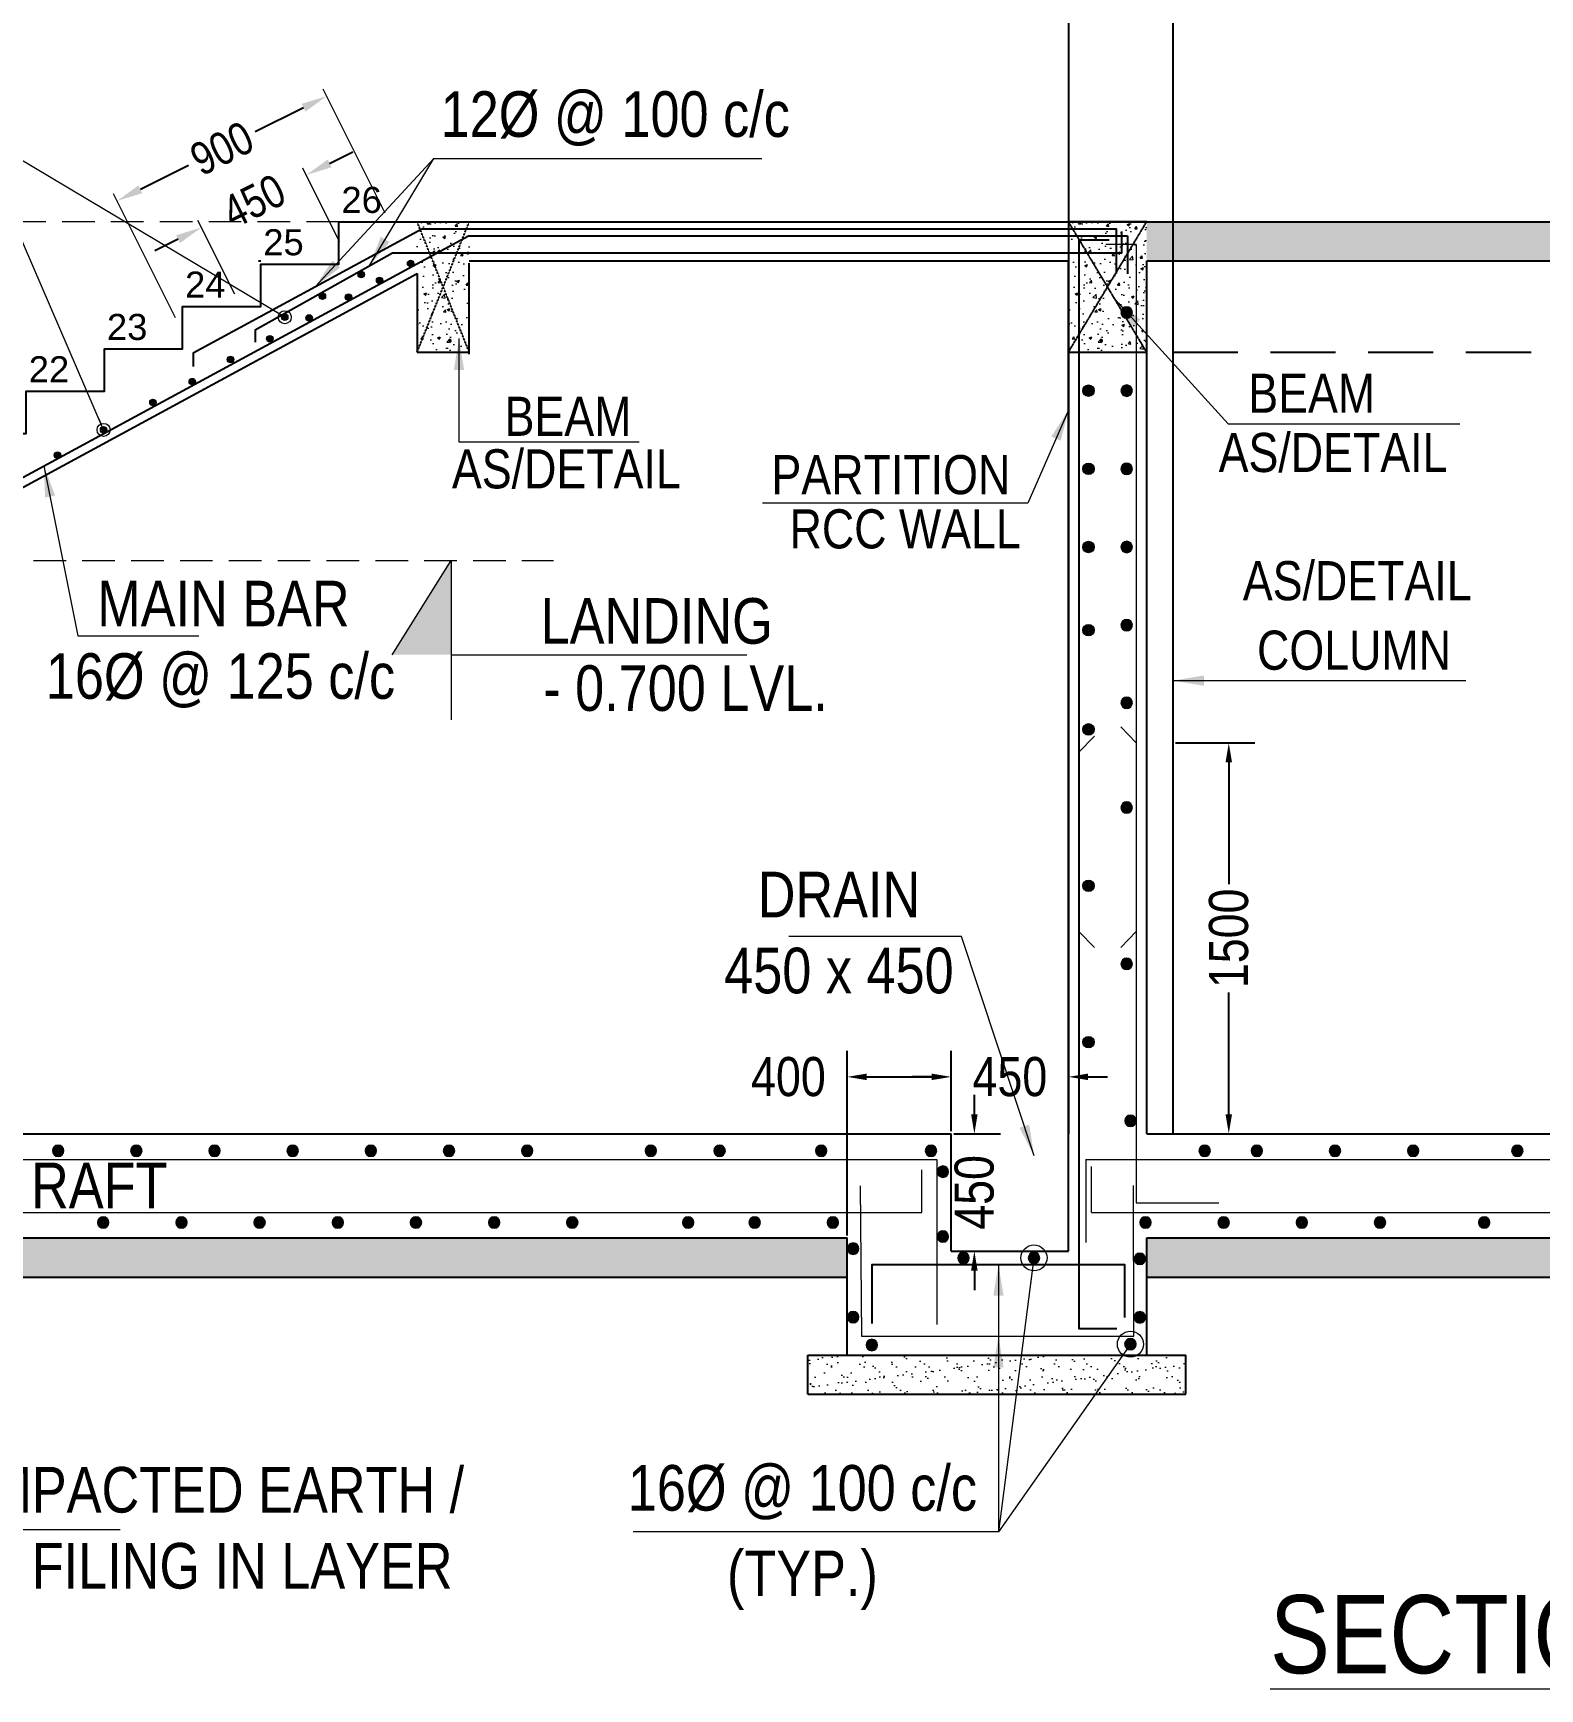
# Model space of a CAD drawing. Header units: inches. Extents: x -82712 to 364260, y -240815 to -94944.
# Drawn here: x 69849 to 75632, y -131797 to -125443 of the extents above; entities that cross this region are included whole.
import ezdxf

# ---------------------------------------------------------------- set-up
doc = ezdxf.new("R2010")
doc.units = ezdxf.units.IN
doc.header["$MEASUREMENT"] = 0
for name, pattern in [('DASHED2', [0.375, 0.25, -0.125]), ('HIDDEN', [0.375, 0.25, -0.125]), ('{ Leader Line}', [0])]:
    doc.linetypes.add(name, pattern=pattern)
doc.layers.get('Defpoints').update_dxf_attribs({"color": 8})
doc.layers.add('ARROW', color=40, linetype='Continuous', lineweight=18, plot=False)
for name, color, linetype, lineweight in [('beam', 160, 'Continuous', 25), ('DIM - TANK', 94, '{ Leader Line}', 13), ('GSC_PCC', 11, 'Continuous', 13), ('Hach.', 252, 'Continuous', 9), ('NVB HT TX', 7, 'Continuous', 18), ('SLAB', 54, 'Continuous', 25), ('STAIR - STEEL - STR', 1, 'Continuous', 25), ('STEEL - TANK', 3, 'Continuous', 20), ('text', 7, 'Continuous', 25)]:
    doc.layers.add(name, color=color, linetype=linetype, lineweight=lineweight)
for name, color, linetype in [('COL', 6, 'Continuous'), ('DIM SE', 54, 'Continuous'), ('EDS-PL-WS-TXT', 7, 'Continuous'), ('WALL', 1, 'Continuous')]:
    doc.layers.add(name, color=color, linetype=linetype)
doc.styles.add('ARIAL', font='arial.ttf')
doc.styles.add('ARIAL NARROW', font='ARIALN.TTF')
doc.styles.add('HS', font='ARIALN.TTF', dxfattribs={"height": 0.25})
doc.dimstyles.new('ISO-10', dxfattribs={"dimtxt": 125, "dimasz": 100, "dimexe": 30, "dimexo": 60, "dimgap": 30, "dimtad": 0, "dimdec": 0, "dimzin": 0, "dimdsep": 46, "dimtxsty": 'ARIAL NARROW', "dimcen": 0.09, "dimadec": 0, "dimazin": 0, "dimtfac": 1, "dimtdec": 0, "dimtofl": 0, "dimtmove": 0, "dimatfit": 3, "dimfxl": 1, "dimtolj": 1, "dimtzin": 0, "dimlwe": 13, "dimarcsym": 0})

# ---------------------------------------------------------------- blocks, each defined once
blk = doc.blocks.new('V B')
at = {"layer": 'STEEL - TANK', "color": 1, "lineweight": 5, "const_width": 21}
blk.add_lwpolyline([(-11, 0, 1), (11, 0, 1)], format="xyb", close=True, dxfattribs=at)
at = {"layer": 'STEEL - TANK', "color": 1, "lineweight": 5}
blk.add_circle((0, 0), 22, dxfattribs=at)
blk = doc.blocks.new('*D636')
at = {"layer": 'Defpoints', "color": 0, "ltscale": 200, "transparency": 16777216}
for p in [(73372.9, -129448.3), (73372.9, -129666.7), (72972.9, -130066.7)]:
    blk.add_point(p, dxfattribs=at)
at = {"layer": 'DIM - TANK', "color": 0, "lineweight": -2, "ltscale": 200, "transparency": 16777216}
for p, q in [((72972.9, -130056.7), (72972.9, -129348.3)), ((73372.9, -129656.7), (73372.9, -129348.3)), ((73047.9, -129448.3), (73297.9, -129448.3))]:
    blk.add_line(p, q, dxfattribs=at)
at = {"layer": 'DIM - TANK', "color": 0, "ltscale": 200, "transparency": 16777216}
for points in [[(73047.9, -129435.8), (73047.9, -129460.8), (72972.9, -129448.3)], [(73297.9, -129435.8), (73297.9, -129460.8), (73372.9, -129448.3)]]:
    blk.add_solid(points, dxfattribs=at)
at = {"layer": 'DIM - TANK', "color": 0, "ltscale": 200, "transparency": 16777216, "insert": (72747.9, -129448.3), "char_height": 150, "attachment_point": 5, "style": 'ARIAL NARROW'}
blk.add_mtext('\\A1;400', dxfattribs=at)
blk = doc.blocks.new('*D637')
at = {"layer": 'Defpoints', "color": 0, "ltscale": 200, "transparency": 16777216}
for p in [(73822.9, -129448.3), (73372.9, -129666.7), (73822.9, -129666.7)]:
    blk.add_point(p, dxfattribs=at)
at = {"layer": 'DIM - TANK', "color": 0, "lineweight": -2, "ltscale": 200, "transparency": 16777216}
for p, q in [((73372.9, -129656.7), (73372.9, -129348.3)), ((73822.9, -129656.7), (73822.9, -129348.3)), ((73297.9, -129448.3), (73222.9, -129448.3)), ((73897.9, -129448.3), (73972.9, -129448.3))]:
    blk.add_line(p, q, dxfattribs=at)
at = {"layer": 'DIM - TANK', "color": 0, "ltscale": 200, "transparency": 16777216}
for points in [[(73297.9, -129435.8), (73297.9, -129460.8), (73372.9, -129448.3)], [(73897.9, -129435.8), (73897.9, -129460.8), (73822.9, -129448.3)]]:
    blk.add_solid(points, dxfattribs=at)
at = {"layer": 'DIM - TANK', "color": 0, "ltscale": 200, "transparency": 16777216, "insert": (73597.9, -129448.3), "char_height": 150, "attachment_point": 5, "style": 'ARIAL NARROW'}
blk.add_mtext('\\A1;450', dxfattribs=at)
blk = doc.blocks.new('*D638')
at = {"layer": 'Defpoints', "color": 0, "ltscale": 200, "transparency": 16777216}
for p in [(73372.9, -129666.7), (73372.9, -130116.7), (73461.4, -130116.7)]:
    blk.add_point(p, dxfattribs=at)
at = {"layer": 'DIM - TANK', "color": 0, "lineweight": -2, "ltscale": 200, "transparency": 16777216}
for p, q in [((73461.4, -129591.7), (73461.4, -129516.7)), ((73382.9, -129666.7), (73561.4, -129666.7)), ((73382.9, -130116.7), (73561.4, -130116.7)), ((73461.4, -130191.7), (73461.4, -130266.7))]:
    blk.add_line(p, q, dxfattribs=at)
at = {"layer": 'DIM - TANK', "color": 0, "ltscale": 200, "transparency": 16777216}
for points in [[(73448.9, -129591.7), (73473.9, -129591.7), (73461.4, -129666.7)], [(73448.9, -130191.7), (73473.9, -130191.7), (73461.4, -130116.7)]]:
    blk.add_solid(points, dxfattribs=at)
at = {"layer": 'DIM - TANK', "color": 0, "ltscale": 200, "transparency": 16777216, "insert": (73461.4, -129891.7), "char_height": 150, "attachment_point": 5, "rotation": 90, "style": 'ARIAL NARROW'}
blk.add_mtext('\\A1;450', dxfattribs=at)
blk = doc.blocks.new('*D644')
at = {"layer": 'Defpoints', "color": 0, "ltscale": 200, "transparency": 16777216}
for p in [(74222.9, -128166.7), (74437.9, -128166.7), (74222.9, -129666.7)]:
    blk.add_point(p, dxfattribs=at)
at = {"layer": 'DIM - TANK', "color": 0, "lineweight": -2, "ltscale": 200, "transparency": 16777216}
for p, q in [((74232.9, -128166.7), (74537.9, -128166.7)), ((74437.9, -128241.7), (74437.9, -128709)), ((74437.9, -129591.7), (74437.9, -129124.3)), ((74232.9, -129666.7), (74537.9, -129666.7))]:
    blk.add_line(p, q, dxfattribs=at)
at = {"layer": 'DIM - TANK', "color": 0, "ltscale": 200, "transparency": 16777216}
for points in [[(74425.4, -128241.7), (74450.4, -128241.7), (74437.9, -128166.7)], [(74425.4, -129591.7), (74450.4, -129591.7), (74437.9, -129666.7)]]:
    blk.add_solid(points, dxfattribs=at)
at = {"layer": 'DIM - TANK', "color": 0, "ltscale": 200, "transparency": 16777216, "insert": (74437.9, -128916.7), "char_height": 150, "attachment_point": 5, "rotation": 90, "style": 'ARIAL NARROW'}
blk.add_mtext('\\A1;1500', dxfattribs=at)
blk = doc.blocks.new('*D647')
at = {"layer": 'Defpoints', "color": 0, "transparency": 16777216}
for p in [(70976.3, -125684.1), (71227.6, -126186.7), (70422.6, -126589.2)]:
    blk.add_point(p, dxfattribs=at)
at = {"layer": 'DIM SE', "color": 0, "lineweight": 13, "transparency": 16777216}
for p, q in [((71200.7, -126133), (70962.9, -125657.3)), ((70395.8, -126535.5), (70157.9, -126059.8))]:
    blk.add_line(p, q, dxfattribs=at)
at = {"layer": 'DIM SE', "color": 0, "lineweight": -2, "transparency": 16777216}
for p, q in [((70886.9, -125728.8), (70701.8, -125821.4)), ((70260.8, -126041.9), (70445.8, -125949.3))]:
    blk.add_line(p, q, dxfattribs=at)
at = {"layer": 'DIM SE', "color": 0, "transparency": 16777216}
for points in [[(70879.4, -125713.9), (70894.3, -125743.7), (70976.3, -125684.1)], [(70253.3, -126027), (70268.2, -126056.8), (70171.3, -126086.6)]]:
    blk.add_solid(points, dxfattribs=at)
at = {"layer": 'DIM SE', "color": 0, "transparency": 16777216, "insert": (70573.8, -125885.3), "char_height": 125, "attachment_point": 5, "rotation": 26.56505, "style": 'ARIAL NARROW'}
blk.add_mtext('\\A1;900', dxfattribs=at)
blk = doc.blocks.new('*D648')
at = {"layer": 'Defpoints', "color": 0, "transparency": 16777216}
for p in [(70897.6, -125987.3), (71052.3, -126296.7), (70649.8, -126497.9)]:
    blk.add_point(p, dxfattribs=at)
at = {"layer": 'DIM SE', "color": 0, "lineweight": -2, "transparency": 16777216}
for p, q in [((70987, -125942.5), (71076.5, -125897.8)), ((70405.7, -126233.2), (70316.2, -126278))]:
    blk.add_line(p, q, dxfattribs=at)
at = {"layer": 'DIM SE', "color": 0, "lineweight": 13, "transparency": 16777216}
for p, q in [((71025.5, -126243), (70884.2, -125960.4)), ((70623, -126444.2), (70481.7, -126161.7))]:
    blk.add_line(p, q, dxfattribs=at)
at = {"layer": 'DIM SE', "color": 0, "transparency": 16777216}
for points in [[(70979.6, -125927.6), (70994.5, -125957.4), (70897.6, -125987.3)], [(70398.2, -126218.3), (70413.1, -126248.1), (70495.1, -126188.5)]]:
    blk.add_solid(points, dxfattribs=at)
at = {"layer": 'DIM SE', "color": 0, "transparency": 16777216, "insert": (70696.3, -126087.9), "char_height": 125, "attachment_point": 5, "rotation": 26.56505, "style": 'ARIAL NARROW'}
blk.add_mtext('\\A1;450', dxfattribs=at)
blk = doc.blocks.new('STAIR RAIN')
at = {"layer": 'STAIR - STEEL - STR', "lineweight": 9, "ltscale": 2}
h = blk.add_hatch(color=256, dxfattribs=at)
edge = h.paths.add_edge_path()
edge.add_arc((0, 0), 0.013, 0, 360)
blk.add_circle((0, 0), 0.013, dxfattribs=at)
blk = doc.blocks.new('A$C6A34546E')
at = {"layer": 'ARROW'}
blk.add_hatch(color=256, dxfattribs=at).paths.add_polyline_path([(1471.6, 295), (1286.4, 295), (1286.4, 0)])
for p, q in [((1286.4, 295), (360.6, 295)), ((1471.6, 295), (1286.4, 0))]:
    blk.add_line(p, q, dxfattribs=at)
blk.add_lwpolyline([(1286.4, 0), (1286.4, 498.6)], dxfattribs=at)

msp = doc.modelspace()

# ---------------------------------------------------------------- hatches: boundary and pattern name
at = {"layer": 'GSC_PCC'}
h = msp.add_hatch(dxfattribs=at)
h.set_pattern_fill('AR-CONC', color=256, scale=15, style=0)
h.set_pattern_definition([(50, (125784.36, -164127.15), (107.58903, -9.41282), [11.25, -123.75]), (355, (125784.36, -164127.15), (-20.8127, 112.82882), [9, -99]), (100.4514, (125793.32, -164127.94), (86.7764, 103.41593), [9.56103, -105.17132]), (46.1842, (125784.36, -164097.15), (160.08616, -24.82785), [16.875, -185.625]), (96.6356, (125797.7, -164099.22), (140.1994, 146.11768), [14.34154, -157.75695]), (351.1842, (125784.36, -164097.15), (140.1993, 146.1178), [13.5, -148.5]), (21, (125799.36, -164104.65), (89.53606, -60.39283), [11.25, -123.75]), (326, (125799.36, -164104.65), (36.4973, 108.7725), [9, -99]), (71.4514, (125806.82, -164109.68), (126.0334, 48.37957), [9.56103, -105.17132]), (37.5, (125784.357, -164127.15), (1.823978, 49.934078), [0, -97.8, 0, -100.5, 0, -99.375]), (7.5, (125784.357, -164127.15), (39.46043, 59.161757), [0, -57.3, 0, -95.55, 0, -37.875]), (327.5, (125750.907, -164127.15), (80.073365, -3.38323), [0, -37.5, 0, -117, 0, -155.25]), (317.5, (125735.91, -164127.15), (87.477925, 15.01575), [0, -48.75, 0, -77.7, 0, -110.25])])
h.paths.add_polyline_path([(71322.8512, -126166.6594), (71522.8512, -126166.6594), (71522.8512, -126666.6594), (71322.8512, -126666.6594)])
h = msp.add_hatch(dxfattribs=at)
h.set_pattern_fill('AR-CONC', color=256, scale=15, style=0)
h.set_pattern_definition([(50, (128284.36, -164127.15), (107.58903, -9.41282), [11.25, -123.75]), (355, (128284.36, -164127.15), (-20.8127, 112.82882), [9, -99]), (100.4514, (128293.32, -164127.94), (86.7764, 103.41593), [9.56103, -105.17132]), (46.1842, (128284.36, -164097.15), (160.08616, -24.82785), [16.875, -185.625]), (96.6356, (128297.7, -164099.22), (140.1994, 146.11768), [14.34154, -157.75695]), (351.1842, (128284.36, -164097.15), (140.1993, 146.1178), [13.5, -148.5]), (21, (128299.36, -164104.65), (89.53606, -60.39283), [11.25, -123.75]), (326, (128299.36, -164104.65), (36.4973, 108.7725), [9, -99]), (71.4514, (128306.82, -164109.68), (126.0334, 48.37957), [9.56103, -105.17132]), (37.5, (128284.357, -164127.15), (1.823978, 49.934078), [0, -97.8, 0, -100.5, 0, -99.375]), (7.5, (128284.357, -164127.15), (39.46043, 59.161757), [0, -57.3, 0, -95.55, 0, -37.875]), (327.5, (128250.907, -164127.15), (80.073365, -3.38323), [0, -37.5, 0, -117, 0, -155.25]), (317.5, (128235.91, -164127.15), (87.477925, 15.01575), [0, -48.75, 0, -77.7, 0, -110.25])])
h.paths.add_polyline_path([(73822.8512, -126166.6594), (74122.8512, -126166.6594), (74122.8512, -126666.6594), (73822.8512, -126666.6594)])
h = msp.add_hatch(dxfattribs=at)
h.set_pattern_fill('AR-CONC', color=256, scale=15, style=0)
h.set_pattern_definition([(50, (168849.45, -164127.15), (107.58903, -9.41282), [11.25, -123.75]), (355, (168849.45, -164127.15), (-20.8127, 112.82882), [9, -99]), (100.4514, (168858.42, -164127.94), (86.77641, 103.41593), [9.56103, -105.17132]), (46.1842, (168849.45, -164097.15), (160.08616, -24.82785), [16.875, -185.625]), (96.6356, (168862.8, -164099.22), (140.1994, 146.11768), [14.34154, -157.75695]), (351.1842, (168849.45, -164097.15), (140.1993, 146.1178), [13.5, -148.5]), (21, (168864.45, -164104.65), (89.53606, -60.39283), [11.25, -123.75]), (326, (168864.45, -164104.65), (36.4973, 108.77251), [9, -99]), (71.4514, (168871.91, -164109.68), (126.03339, 48.37957), [9.56103, -105.17132]), (37.5, (168849.452, -164127.15), (1.823978, 49.934078), [0, -97.8, 0, -100.5, 0, -99.375]), (7.5, (168849.45, -164127.15), (39.46043, 59.161757), [0, -57.3, 0, -95.55, 0, -37.875]), (327.5, (168816.002, -164127.15), (80.073365, -3.38323), [0, -37.5, 0, -117, 0, -155.25]), (317.5, (168801, -164127.15), (87.477925, 15.015747), [0, -48.75, 0, -77.7, 0, -110.25])])
h.paths.add_polyline_path([(74972.8512, -126166.6594), (74122.8512, -126166.6594), (74122.8512, -126316.6594), (74972.8512, -126316.6594)])
h.paths.add_polyline_path([(82926.831, -126166.6594), (74972.8512, -126166.6594), (74972.8512, -126316.6594), (82926.831, -126316.6594)])
h.paths.add_polyline_path([(82926.831, -126166.6594), (82926.831, -126316.6594)], flags=17)
h.paths.add_polyline_path([(82922.8512, -126166.6594), (82751.4421, -126316.6594)], flags=16)
h = msp.add_hatch(dxfattribs=at)
h.set_pattern_fill('AR-SAND', color=256, scale=40, style=0)
h.set_pattern_definition([(37.5, (128184.357, -162027.15), (-2.519734, 77.07295), [0, -60.8, 0, -68, 0, -65]), (7.5, (128184.36, -162027.15), (70.79107, 112.88584), [0, -32.8, 0, -54.8, 0, -21]), (327.5, (128135.16, -162027.15), (124.565674, 0.22636), [0, -20, 0, -72, 0, -94]), (317.5, (128135.16, -162027.15), (120.24506, 35.10702), [0, -10, 0, -47.2, 0, -54])])
h.paths.add_polyline_path([(74122.8512, -130066.6594), (74122.8512, -130216.6594), (83972.8512, -130216.6594), (83972.8512, -130066.6594)])
h.paths.add_polyline_path([(72972.8512, -130216.6594), (72972.8512, -130066.6594), (66672.8512, -130066.6594), (66672.8512, -130216.6594)])
h = msp.add_hatch(dxfattribs=at)
h.set_pattern_fill('AR-SAND', color=256, scale=40, style=0)
h.set_pattern_definition([(37.5, (120384.14, -101801.074), (-2.519734, 77.07295), [0, -60.8, 0, -68, 0, -65]), (7.5, (120384.14, -101801.07), (70.79107, 112.88584), [0, -32.8, 0, -54.8, 0, -21]), (327.5, (120334.94, -101801.074), (124.565674, 0.22636), [0, -20, 0, -72, 0, -94]), (317.5, (120334.94, -101801.07), (120.24506, 35.10702), [0, -10, 0, -47.2, 0, -54])])
h.paths.add_polyline_path([(74272.8512, -130516.6594), (72822.8512, -130516.6594), (72822.8512, -130666.6594), (74272.8512, -130666.6594)])

# ---------------------------------------------------------------- linework, layer by layer
at = {"color": 3}
for p, q in [((68952.6513, -127611.6594), (71520.2727, -126220.8645)), ((71520.2727, -126220.8645), (74049.7022, -126220.8645)), ((74049.7022, -126220.8645), (74049.7022, -126366.5252))]:
    msp.add_line(p, q, dxfattribs=at)
at = {"color": 4}
msp.add_line((68967.2028, -127641.6594), (71322.8512, -126365.6832), dxfattribs=at)
msp.add_lwpolyline([(68922.8512, -127466.6594), (68922.8512, -127304.1594), (69222.8512, -127304.1594), (69222.8512, -127141.6594), (69522.8512, -127141.6594), (69522.8512, -126979.1594), (69822.8512, -126979.1594), (69822.8512, -126816.6594), (70122.8512, -126816.6594), (70122.8512, -126654.1594), (70422.8512, -126654.1594), (70422.8512, -126491.6594), (70722.8512, -126491.6594), (70722.8512, -126329.1594), (71022.8512, -126329.1594), (71022.8512, -126166.6594), (71322.8512, -126166.6594)], dxfattribs=at)
at = {"color": 3}
for points in [[(71340.4981, -126194.9862), (70463.1268, -126670.229), (70463.1268, -126721.898)], [(74007.0546, -126364.9558), (74007.0546, -126194.9862), (71340.4981, -126194.9862)], [(74026.6543, -126203.519), (74026.6543, -126286.7904), (71228.7763, -126286.7904), (70701.3169, -126582.3673), (70701.3169, -126628.5294)], [(73979.4385, -126236.8084), (73862.8512, -126236.8084), (73862.8512, -130414.578), (74008.4068, -130414.578)], [(73069.6274, -130394.7127), (73069.6274, -130168.1254), (74038.1988, -130168.1254), (74038.1988, -130371.7388)]]:
    msp.add_lwpolyline(points, dxfattribs=at)
at = {"layer": 'beam', "linetype": 'HIDDEN', "ltscale": 0.2}
for p, q in [((71322.8512, -126666.6594), (71522.8512, -126166.6594)), ((71522.8512, -126666.6594), (71322.8512, -126166.6594)), ((73822.8512, -126666.6594), (74122.8512, -126166.6594)), ((74122.8512, -126666.6594), (73822.8512, -126166.6594)), ((73822.8512, -126666.6594), (74122.8512, -126166.6594)), ((74122.8512, -126666.6594), (73822.8512, -126166.6594))]:
    msp.add_line(p, q, dxfattribs=at)
at = {"layer": 'beam'}
for p, q in [((71522.8512, -126674.9927), (71522.8512, -126324.9927)), ((71322.8512, -126365.6832), (71322.8512, -126666.6594)), ((71322.8512, -126666.6594), (71522.8512, -126666.6594))]:
    msp.add_line(p, q, dxfattribs=at)
for points in [[(74122.8512, -126166.6594), (73822.8512, -126166.6594)], [(73822.8512, -126316.6594), (73822.8512, -126666.6594), (74122.8512, -126666.6594), (74122.8512, -126316.6594)]]:
    msp.add_lwpolyline(points, dxfattribs=at)
at = {"layer": 'COL', "color": 22}
for p, q in [((73822.8512, -123166.6594), (73822.8512, -129666.6594)), ((74222.8512, -123166.6594), (74222.8512, -129666.6594))]:
    msp.add_line(p, q, dxfattribs=at)
at = {"layer": 'DIM - TANK'}
for p, q in [((74082.8512, -126253.4409), (73966.4093, -126253.4409)), ((74082.8512, -126253.4409), (74082.8512, -129931.674)), ((74082.8512, -128166.6594), (74023.6898, -128104.7505)), ((73862.8512, -128202.638), (73922.0126, -128140.7291)), ((73862.8512, -128890.4355), (73922.0126, -128952.3444)), ((74082.8512, -128890.4355), (74023.6898, -128952.3444)), ((66922.6292, -129764.9788), (73317.8746, -129764.9788)), ((73260.2609, -129968.3396), (73260.2609, -129805.6881)), ((73317.8746, -129764.9788), (73317.8746, -130398.5)), ((73888.9012, -129764.9788), (83753.3225, -129764.9788)), ((73888.9012, -129764.9788), (73888.9012, -130084.4814)), ((73910.8326, -129968.3396), (73910.8326, -129792.2823)), ((74082.8512, -129931.674), (74399.6411, -129931.674)), ((66897.8512, -129968.3396), (73260.2609, -129968.3396)), ((73910.8326, -129968.3396), (83778.1006, -129968.3396))]:
    msp.add_line(p, q, dxfattribs=at)
msp.add_lwpolyline([(73023.7746, -129866.1691), (73028.9097, -130443.3079), (74074.0143, -130443.3079), (74072.3407, -129865.293)], dxfattribs=at)
at = {"layer": 'Hach.', "linetype": 'HIDDEN', "lineweight": 9, "ltscale": 500}
for p, q in [((71022.8512, -126166.6594), (65607.94, -126166.6594)), ((67412.8512, -127466.6594), (71845.9444, -127466.6594))]:
    msp.add_line(p, q, dxfattribs=at)
at = {"layer": 'SLAB'}
for p, q in [((71322.8512, -126166.6594), (83222.8512, -126166.6594)), ((70714.1631, -126316.6594), (70722.8512, -126316.6594)), ((71522.8512, -126316.6594), (73822.8512, -126316.6594)), ((74122.8512, -126316.6594), (78022.8512, -126316.6594)), ((67722.8512, -129666.6594), (73372.8512, -129666.6594)), ((73372.8512, -130116.6594), (73372.8512, -129666.6594)), ((74122.8512, -129666.6594), (82922.8512, -129666.6594)), ((66672.8512, -130066.6594), (72972.8512, -130066.6594)), ((72972.8512, -130516.6594), (72972.8512, -130066.6594)), ((74122.8512, -130066.6594), (83972.8512, -130066.6594)), ((74122.8512, -130516.6594), (74122.8512, -130066.6594)), ((73372.8512, -130116.6594), (73822.8512, -130116.6594)), ((66472.8512, -130216.6594), (72972.8512, -130216.6594)), ((74122.8512, -130216.6594), (83972.8512, -130216.6594)), ((72822.8512, -130666.6594), (72822.8512, -130516.6594)), ((72822.8512, -130516.6594), (74272.8512, -130516.6594)), ((74272.8512, -130666.6594), (74272.8512, -130516.6594)), ((72822.8512, -130666.6594), (74272.8512, -130666.6594))]:
    msp.add_line(p, q, dxfattribs=at)
at = {"layer": 'SLAB', "color": 3, "linetype": 'DASHED2', "ltscale": 1000}
msp.add_line((74222.8512, -126666.6594), (83222.8512, -126666.6594), dxfattribs=at)
at = {"layer": 'WALL'}
for p, q in [((73822.8512, -130116.6594), (73822.8512, -126316.6594)), ((74122.8512, -129666.6594), (74122.8512, -126316.6594))]:
    msp.add_line(p, q, dxfattribs=at)

# ---------------------------------------------------------------- block references
at = {"layer": 'DIM - TANK', "xscale": -1}
for p in [(74046.0415, -126514.7812), (74046.0415, -126814.7812), (74046.0415, -127114.7812), (74046.0415, -127414.7812), (74046.0415, -127714.7812), (74046.0415, -128012.4746), (74046.0415, -128414.7812), (74046.0415, -129014.7812), (74060.5401, -129616.9535), (69945.3761, -129731.7915), (70245.3761, -129731.7915), (70245.3761, -129731.7915), (70545.3761, -129731.7915), (70845.3761, -129731.7915), (71145.3761, -129731.7915), (71445.3761, -129731.7915), (71745.3761, -129731.7915), (72219.4511, -129731.7915), (72483.7652, -129731.7915), (72483.7652, -129731.7915), (72873.7794, -129731.7915), (73295.1489, -129731.7915), (74345.3761, -129731.7915), (74545.3761, -129731.7915), (74845.3761, -129731.7915), (74845.3761, -129731.7915), (75145.3761, -129731.7915), (75545.3761, -129731.7915), (73340.7567, -129812.3021), (70118.3143, -130007.2001), (70418.3143, -130007.2001), (70718.3143, -130007.2001), (71018.3143, -130007.2001), (71318.3143, -130007.2001), (71618.3143, -130007.2001), (71918.3143, -130007.2001), (72362.7556, -130007.2001), (72618.3143, -130007.2001), (72918.3143, -130007.2001), (74118.3143, -130007.2001), (74418.3143, -130007.2001), (74718.3143, -130007.2001), (75018.3143, -130007.2001), (75418.3143, -130007.2001), (73340.7567, -130061.2042), (72996.264, -130107.5496), (73419.6779, -130143.4382), (73690.3203, -130143.0821), (74096.3062, -130146.959), (72996.264, -130370.3098), (74096.3062, -130371.135), (73068.1328, -130477.3638), (74060.2824, -130474.2525)]:
    msp.add_blockref('V B', p, dxfattribs=at)
at = {"layer": 'DIM - TANK'}
for p in [(73899.6609, -126814.7812), (73899.6609, -127114.7812), (73899.6609, -127414.7812), (73899.6609, -127733.7002), (73899.6609, -128114.7812), (73899.6609, -128714.7812), (73899.6609, -129314.7812)]:
    msp.add_blockref('V B', p, dxfattribs=at)
at = {"layer": 'DIM SE', "xscale": 1.225, "yscale": 1.225, "zscale": 1.225, "rotation": 180}
msp.add_blockref('A$C6A34546E', (73029.4637, -127466.6594), dxfattribs=at)
at = {"layer": 'STAIR - STEEL - STR', "ltscale": 2}
for p, xscale, yscale, zscale, rotation in [((71298.0308, -126326.8918), 959.9999999999998, 959.9999999999998, 959.9999999999998, 206.5650511770724), ((71108.5002, -126368.7459), 960, 960, 960, 180), ((71178.837, -126391.447), 959.9999999999998, 959.9999999999998, 959.9999999999998, 206.5650511770724), ((70959.2601, -126452.2298), 960, 960, 960, 180), ((71059.6432, -126456.0021), 959.9999999999998, 959.9999999999998, 959.9999999999998, 206.5650511770724), ((70814.7959, -126533.0294), 960, 960, 960, 180), ((70908.7021, -126535.7218), 960, 960, 960, 180), ((70757.761, -126615.4415), 960, 960, 960, 180), ((70606.8199, -126695.1612), 960, 960, 960, 180), ((70459.9034, -126780.0499), 960, 960, 960, 180), ((70308.9623, -126859.7696), 960, 960, 960, 180), ((70119.6494, -126965.2187), 960, 960, 960, 180), ((69942.6357, -127061.9488), 960, 960, 960, 180)]:
    msp.add_blockref('STAIR RAIN', p, dxfattribs=dict(at, xscale=xscale, yscale=yscale, zscale=zscale, rotation=rotation))

# ---------------------------------------------------------------- texts
at = {"layer": 'DIM - TANK', "lineweight": -3, "style": 'ARIAL NARROW'}
for s, p in [('BEAM ', (74512.7847, -126899.6191)), ('BEAM ', (71658.6844, -126988.1316)), ('AS/DETAIL', (74398.9417, -127126.9821)), ('AS/DETAIL', (71456.3654, -127189.8435)), ('PARTITION', (72682.8348, -127212.1515)), ('RCC WALL', (72752.2508, -127420.1084)), ('AS/DETAIL', (74491.7925, -127619.0117)), ('COLUMN', (74546.3631, -127885.6466))]:
    msp.add_text(s, height=150, dxfattribs=at).set_placement(p)
at = {"layer": 'DIM - TANK', "style": 'ARIAL NARROW'}
msp.add_text('RAFT', height=175, dxfattribs=at).set_placement((69841.4208, -129952.4375))
at = {"layer": 'DIM - TANK', "char_height": 175, "attachment_point": 5, "style": 'ARIAL NARROW'}
for s, insert in [('\\A1;12%%C @ 100 c/c', (72083.2724, -125770.8537)), ('\\A1;MAIN BAR', (70579.4956, -127631.8805)), ('\\A1;16%%C @ 125 c/c', (70568.0489, -127927.4431)), ('\\pxqc;DRAIN\\P450 x 450 ', (72941.7348, -128895.5631, 0.0149)), ('WELL COMPACTED EARTH /  \\P MURRUM FILING IN LAYER   ', (70139.2604, -131180.039)), ('\\A1;16%%C @ 100 c/c', (72801.5741, -131043.2152)), ('\\A1;(TYP.)', (72801.5741, -131380.059))]:
    msp.add_mtext(s, dxfattribs=dict(at, insert=insert))
at = {"layer": 'EDS-PL-WS-TXT', "char_height": 100, "width": 229.937742, "attachment_point": 1, "style": 'ARIAL'}
for s, insert in [('\\pxqc;26', (70995.0326, -126032.682)), ('\\pxqc;25', (70695.0326, -126195.182)), ('\\pxqc;24', (70395.0326, -126357.682)), ('\\pxqc;23', (70095.0326, -126520.182)), ('\\pxqc;22', (69795.0326, -126682.682))]:
    msp.add_mtext(s, dxfattribs=dict(at, insert=insert))
at = {"layer": 'NVB HT TX', "insert": (73738.2622, -131437.1272), "char_height": 300, "width": 4045.223738, "attachment_point": 1, "style": 'HS'}
msp.add_mtext('\\pxqc;{\\LSECTION  C-C}', dxfattribs=at)
at = {"layer": 'text', "color": 4, "ltscale": 20, "style": 'ARIAL NARROW'}
for s, p in [(' LANDING ', (71741.1411, -127786.0591)), ('- 0.700 LVL.', (71806.7257, -128043.6913))]:
    msp.add_text(s, height=175, dxfattribs=at).set_placement(p)

# ---------------------------------------------------------------- dimensions: what is measured, and where the dimension line sits
at = {"layer": 'DIM - TANK', "ltscale": 200}
for base, p1, p2, picture, middle in [((74437.8717, -128166.6594), (74222.8512, -129666.6594), (74222.8512, -128166.6594), '*D644', (74437.8717, -128916.6594)), ((73461.4463, -130116.6594), (73372.8512, -129666.6594), (73372.8512, -130116.6594), '*D638', (73461.4463, -129891.6594))]:
    dim = msp.add_linear_dim(base=base, p1=p1, p2=p2, angle=90, dimstyle='ISO-10', override={"dimtxt": 150, "dimasz": 75, "dimexe": 100, "dimexo": 10, "dimdle": 100, "dimtmove": 2, "dimlwe": 65534}, dxfattribs=at)
    dim.commit()
    dim.dimension.update_dxf_attribs({"geometry": picture, "text_midpoint": middle})
dim = msp.add_linear_dim(base=(73372.8512, -129448.3037), p1=(72972.8512, -130066.6594), p2=(73372.8512, -129666.6594), dimstyle='ISO-10', override={"dimtxt": 150, "dimasz": 75, "dimexe": 100, "dimexo": 10, "dimdle": 100, "dimtmove": 2, "dimlwe": 65534}, dxfattribs=at)
dim.commit()
dim.dimension.update_dxf_attribs({"geometry": '*D636', "text_midpoint": (72747.8909, -129448.3037), "dimtype": 160})
dim = msp.add_linear_dim(base=(73822.8512, -129448.3037), p1=(73372.8512, -129666.6594), p2=(73822.8512, -129666.6594), dimstyle='ISO-10', override={"dimtxt": 150, "dimasz": 75, "dimexe": 100, "dimexo": 10, "dimdle": 100, "dimtmove": 2, "dimlwe": 65534}, dxfattribs=at)
dim.commit()
dim.dimension.update_dxf_attribs({"geometry": '*D637', "text_midpoint": (73597.8512, -129448.3037)})
at = {"layer": 'DIM SE'}
for p1, p2, distance, picture, middle in [((70422.5881, -126589.1516), (71227.5726, -126186.6594), 561.8762, '*D647', (70573.8016, -125885.3482)), ((70649.8017, -126497.9055), (71052.2939, -126296.6594), 345.9162, '*D648', (70696.3494, -126087.8856))]:
    dim = msp.add_aligned_dim(p1=p1, p2=p2, distance=distance, dimstyle='ISO-10', dxfattribs=at)
    dim.commit()
    dim.dimension.update_dxf_attribs({"geometry": picture, "text_midpoint": middle})

# ---------------------------------------------------------------- leaders
at = {"layer": 'DIM - TANK'}
for points, override in [([(70814.7959, -126533.0294), (69626.8195, -125824.8909), (68187.3992, -125824.8909)], {"dimasz": 50, "dimtad": 0, "dimldrblk": 'Origin2', "dimlwd": 13}), ([(70119.6494, -126965.2187), (69626.8195, -125824.8909), (68187.3992, -125824.8909)], {"dimasz": 50, "dimldrblk": 'Origin2', "dimlwd": 13}), ([(70930.9784, -126416.8094), (71387.3735, -125923.134), (72645.1979, -125923.134)], {"dimasz": 120, "dimlwd": 13}), ([(71138.7254, -126337.2529), (71387.3735, -125923.134), (72645.1979, -125923.134)], {"dimasz": 120, "dimlwd": 13}), ([(74003.2324, -126466.6594), (74436.0997, -126941.5256), (75325.2409, -126941.5256)], {"dimasz": 120, "dimlwd": 13}), ([(71483.5632, -126614.996), (71483.5632, -127011.1883), (72175.2802, -127011.1883)], {"dimasz": 120, "dimlwd": 13}), ([(73822.8512, -126889.062), (73666.7279, -127247.1606), (72648.1973, -127247.1606)], {"dimasz": 120, "dimlwd": 13}), ([(69890.7437, -127103.526), (70021.2263, -127755.607), (70484.8066, -127755.607)], {"dimasz": 120, "dimlwd": 13}), ([(74222.8512, -127927.5531), (74579.3622, -127927.5531), (75347.7145, -127927.5531)], {"dimasz": 120, "dimlwd": 13}), ([(73690.8388, -129751.2701, 0.0074), (73412.1449, -128909.7091, 0.0074), (72749.6224, -128909.7091, 0.0074)], {"dimasz": 120, "dimlwd": 13}), ([(73690.3203, -130143.0821), (73553.9131, -131194.5306), (72152.2417, -131194.5306)], {"dimasz": 100, "dimldrblk": 'Origin', "dimlwd": 13}), ([(73553.9131, -130168.1254), (73553.9131, -131194.5306), (72152.2417, -131194.5306)], {"dimasz": 120, "dimlwd": 13}), ([(74060.2824, -130474.2525), (73553.9131, -131194.5306), (72152.2417, -131194.5306)], {"dimldrblk": 'Origin', "dimlwd": 13}), ([(73553.9131, -130443.3079), (73553.9131, -131194.5306), (72152.2417, -131194.5306)], {"dimasz": 120, "dimlwd": 13}), ([(68610.8581, -130753.6971, -241.6767), (68610.8581, -131185.2891, -241.6767), (70182.8657, -131185.2891, -241.6767)], {"dimasz": 120, "dimlwd": 13})]:
    msp.add_leader(points, dimstyle='ISO-10', override=override, dxfattribs=at)

doc.saveas('drawing.dxf')
